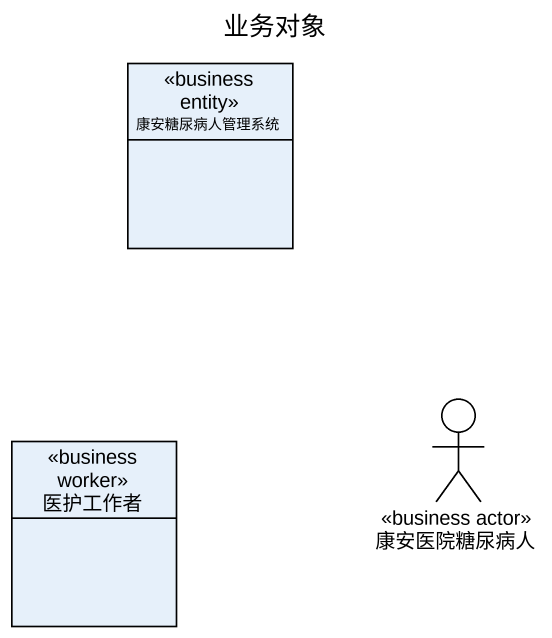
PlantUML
@startuml
title 业务对象
allowmixing
hide circle
hide empty members
class 康安糖尿病人管理系统 <<business entity>>
actor 康安医院糖尿病人 <<business actor>>
class 医护工作者 <<business worker>>
@enduml
